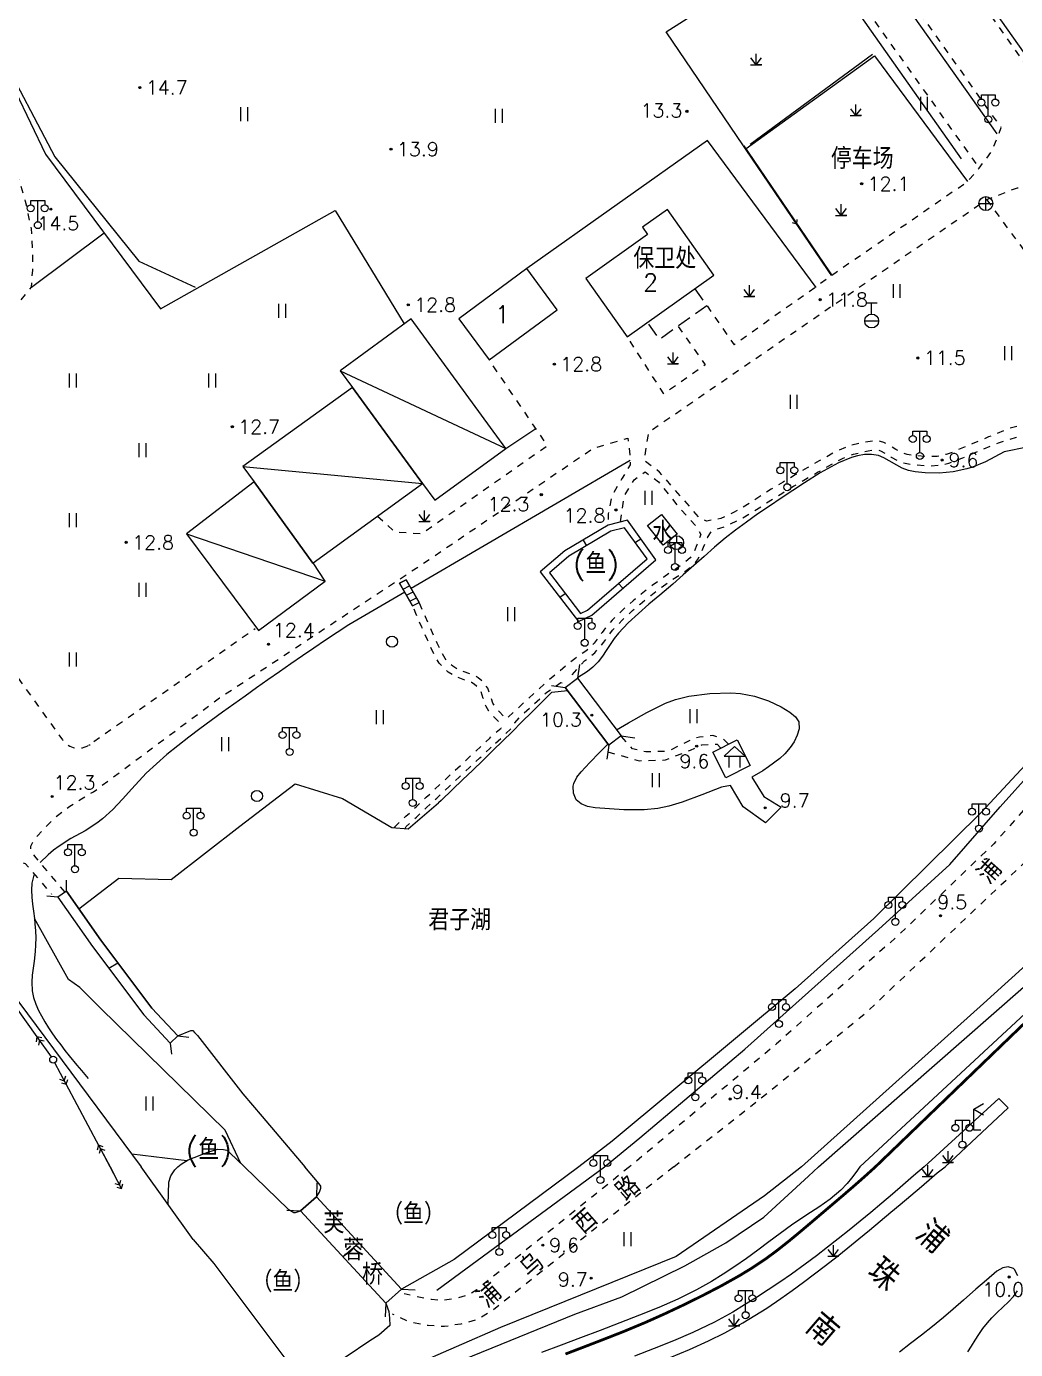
# Model space of a CAD drawing. Extents: x 115374 to 116875, y 149866 to 152432.
# Drawn here: x 116193.9 to 116335.7, y 149973.8 to 150163.5 of the extents above; entities that cross this region are included whole.
import ezdxf
from ezdxf.enums import TextEntityAlignment as Align

# ---------------------------------------------------------------- set-up
doc = ezdxf.new("R2010")
doc.units = 0
doc.header["$MEASUREMENT"] = 0
doc.header["$PDMODE"] = 32
doc.header["$PDSIZE"] = 0.3
doc.linetypes.add('X5', pattern=[3, 2, -1])
doc.linetypes.add('X6', pattern=[2, 1, -1])
doc.layers.get('0').update_dxf_attribs({"linetype": 'CONTINUOUS'})
for name, color, linetype in [('BOUND', 7, 'CONTINUOUS'), ('DLDW', 14, 'CONTINUOUS'), ('DLSS', 5, 'CONTINUOUS'), ('DMTZ', 5, 'CONTINUOUS'), ('GCD', 1, 'CONTINUOUS'), ('GXYZ', 2, 'CONTINUOUS'), ('JMD', 6, 'CONTINUOUS'), ('SXSS', 5, 'CONTINUOUS'), ('YZH', 2, 'CONTINUOUS'), ('ZBTZ', 5, 'CONTINUOUS')]:
    doc.layers.add(name, color=color, linetype=linetype)
doc.styles.add('HZ', font='rs.shx', dxfattribs={"bigfont": 'hztxt.shx'})
doc.linetypes.add('X19', pattern='A,4.5,[145,symbolx.shx,S=1,R=0,X=0,Y=1],4.5,-0.5,[146,symbolx.shx,S=1,R=0,X=0,Y=0],-0.5', length=10)
doc.linetypes.add('X20', pattern='A,4.5,[145,symbolx.shx,S=1,R=0,X=0,Y=0],4.5,-0.5,[146,symbolx.shx,S=1,R=0,X=0,Y=0],-0.5', length=10)
doc.linetypes.add('X33', pattern='A,2,[150,symbolx.shx,S=1,R=0,X=0,Y=1],1e-11', length=2)
doc.linetypes.add('X35', pattern='A,2,[4,symbolt.shx,S=1,R=0,X=0,Y=0],2,[28,symbolt.shx,S=1,R=0,X=0,Y=0],1e-11', length=4)
doc.linetypes.add('X4', pattern='A,0,-1e-09,[149,symbolx.shx,S=0.15,R=0,X=0,Y=0],-1.6', length=1.6)
doc.linetypes.add('X49', pattern='A,0,[5,symbolt.shx,S=1,R=0,X=0,Y=0],-10', length=10)

# ---------------------------------------------------------------- blocks, each defined once
blk = doc.blocks.new('GC097')
for p, q in [((-1, 2.92), (-1, 3.52)), ((-1, 3.52), (1, 3.52)), ((0, 0.52), (0, 3.52)), ((1, 3.52), (1, 2.92))]:
    blk.add_line(p, q)
for centre in [(-1, 2.42), (1, 2.42), (0.01, 0)]:
    blk.add_circle(centre, 0.5)
blk = doc.blocks.new('GC124')
for p, q in [((0, -0.8), (-0.75, 0.2)), ((0, -0.8), (0, 0.8)), ((0, -0.8), (0.75, 0.2)), ((-0.8, -0.8), (0.75, -0.8)), ((0.8, -0.8), (0, -0.8))]:
    blk.add_line(p, q)
blk = doc.blocks.new('GC122')
blk.add_circle((0, 0), 0.8)
blk = doc.blocks.new('GC121')
for p, q in [((-0.5, -0.64), (-0.5, 1.36)), ((-0.5, -0.64), (-0.5, 0.86)), ((0.5, -0.64), (0.5, 1.36))]:
    blk.add_line(p, q)
blk = doc.blocks.new('GC100')
for p, q in [((0.01, 3), (-1.49, 1.6)), ((1.51, 1.6), (0.01, 3)), ((-1.49, 1.6), (1.51, 1.6)), ((-0.79, 0), (-0.79, 1.6)), ((0.81, 0), (0.81, 1.6))]:
    blk.add_line(p, q)
blk = doc.blocks.new('GC052')
for p, q in [((0, 3), (1.38, 3.81)), ((0, 0), (0, 3)), ((0, 3), (1.38, 2.19)), ((1, 0), (0, 0))]:
    blk.add_line(p, q)
blk = doc.blocks.new('GC133')
for p, q in [((-0.81, 2.59), (0.79, 2.59)), ((-0.01, 0.99), (-0.01, 2.59)), ((-1.01, -0.01), (0.99, -0.01))]:
    blk.add_line(p, q)
blk.add_circle((-0.01, -0.01), 1)
blk = doc.blocks.new('GC155')
for p, q in [((4, 0), (0.5, 0)), ((3.42, 0), (2.92, 0.5)), ((2.92, -0.5), (3.42, 0)), ((4, 0), (3.5, 0.5)), ((3.5, -0.5), (4, 0))]:
    blk.add_line(p, q)
blk.add_circle((0, 0), 0.5)
blk = doc.blocks.new('GC048')
for q in [(-0.87, -0.5), (0, 1), (0.87, -0.5)]:
    blk.add_line((0, 0), q)
blk.add_circle((0, 0), 1)
blk = doc.blocks.new('GC044')
for p, q in [((-1, 0), (1, 0)), ((0, -1), (0, 1))]:
    blk.add_line(p, q)
blk.add_circle((0, 0), 1)
blk = doc.blocks.new('Ggjt')
for p, q in [((3.5, 0), (0, 0)), ((2.92, 0), (2.42, 0.5)), ((2.42, -0.5), (2.92, 0)), ((3.5, 0), (3, 0.5)), ((3, -0.5), (3.5, 0))]:
    blk.add_line(p, q)

msp = doc.modelspace()

# ---------------------------------------------------------------- linework, layer by layer
at = {"layer": 'BOUND', "linetype": 'Continuous', "flags": 128}
msp.add_lwpolyline([(116247.41, 150083.71), (116249.29, 150080.42), (116250.22, 150080.9), (116248.35, 150084.19)], close=True, dxfattribs=at)
for points, elevation in [([(116271.17, 150068.74), (116272.93, 150070.07), (116279.17, 150061.79), (116277.4, 150060.46)], 9.81), ([(116198.4, 150038.65), (116203.38, 150031.61), (116210.74, 150021.79), (116214.51, 150017.76), (116215.61, 150018.79), (116211.89, 150022.76), (116204.59, 150032.49), (116199.63, 150039.52)], 13.67), ([(116235.49, 149995.7), (116247.68, 149982.46), (116245.42, 149980.47), (116233.23, 149993.71)], 12.21)]:
    msp.add_lwpolyline(points, close=True, dxfattribs=dict(at, elevation=elevation))
at = {"layer": 'DLDW', "linetype": 'Continuous', "flags": 128}
for points, elevation in [([(116284.98, 150093.55), (116287.2, 150090.71), (116285.2, 150089.15), (116282.98, 150091.98)], 8.31), ([(116295.84, 150061.25), (116297.71, 150057.57), (116294.19, 150055.77), (116292.32, 150059.45)], 12.02)]:
    msp.add_lwpolyline(points, close=True, dxfattribs=dict(at, elevation=elevation))
at = {"layer": 'DLSS', "linetype": 'Continuous'}
for p, q in [((116205.73, 150028.48, 13.67), (116207.01, 150029.27, 13.67)), ((116235.57, 149997.7, 12.21), (116235.49, 149995.7, 12.21)), ((116235.49, 149995.7, 12.21), (116247.68, 149982.46, 12.21)), ((116231.23, 149993.8, 12.26), (116233.23, 149993.71, 12.26)), ((116233.23, 149993.71, 12.26), (116245.42, 149980.47, 12.28)), ((116241.58, 149989.08, 12.27), (116239.32, 149987.09, 12.27)), ((116247.68, 149982.46, 12.21), (116249.67, 149982.38, 3.89)), ((116245.42, 149980.47, 12.28), (116245.34, 149978.48, 12.28))]:
    msp.add_line(p, q, dxfattribs=at)
at = {"layer": 'DLSS', "linetype": 'X6', "flags": 128}
for points, elevation in [([(116396.7, 150148.8), (116394.84, 150151.56), (116383.47, 150175.97), (116383.51, 150179.9), (116380.17, 150206.47), (116378.47, 150213.59), (116376.08, 150218.7), (116331.2, 150295.57), (116328.89, 150297.75), (116327.28, 150298.6), (116324.85, 150299.2), (116322.5, 150299.14), (116319.27, 150297.06), (116269.13, 150266.01), (116266.39, 150260), (116267.45, 150256.27), (116357.53, 150129.35), (116360.42, 150126.71), (116366.22, 150124.6), (116364.88, 150125.75), (116364.16, 150126.87)], 8.31), ([(116291.5, 150123.47), (116295.37, 150117.88), (116310.03, 150128.29), (116328.85, 150141.28), (116330.53, 150143.2), (116332.42, 150145.74), (116333.69, 150149.01), (116258.19, 150255.44), (116254.68, 150256.3), (116250.76, 150255.18)], 19.42), ([(116252.89, 150252.19), (116330.53, 150143.2)], 8.31), ([(116167.04, 150105.78), (116192.97, 150124.09), (116194.61, 150126.14), (116194.82, 150128.59), (116194.82, 150131.05), (116194.61, 150134.53), (116193.79, 150138.42), (116191.58, 150145.59)], 19.26), ([(116339.73, 150105.57), (116337.08, 150106.5), (116334.64, 150105.8), (116331.88, 150104.65), (116329.53, 150103.66), (116326.73, 150102.47), (116325.79, 150102.14), (116324.48, 150101.86), (116323.49, 150101.82), (116321.19, 150101.98), (116320.2, 150102.14), (116319.49, 150102.36), (116318.6, 150102.84), (116317.74, 150103.4), (116316.86, 150103.87), (116316.4, 150104.02), (116315.42, 150104.08), (116314.08, 150103.89), (116312.12, 150103.43), (116311.37, 150103.18), (116309.57, 150102.33), (116307.58, 150101.21), (116305.85, 150100.21), (116304.12, 150099.2), (116302.4, 150098.18), (116300.69, 150097.15), (116298.31, 150095.62), (116296.62, 150094.55), (116295.3, 150093.81), (116293.49, 150092.98), (116292.73, 150092.78), (116292.08, 150092.72), (116291.44, 150092.59), (116290.44, 150093.04), (116286.99, 150096.99), (116284.68, 150099.61), (116282.52, 150101.27), (116283.14, 150105.35), (116331.6, 150138.68), (116336, 150140.38), (116339.81, 150140.39), (116351.09, 150124.49), (116350.78, 150123.65), (116355.53, 150117.08)], 9.58), ([(116331.6, 150138.68), (116348.99, 150115.02)], 8.31), ([(116287.34, 150120.51), (116291.25, 150114.98), (116285.3, 150110.83), (116280.07, 150119.01)], 8.31), ([(116244.26, 150093.32), (116246.7, 150091.07), (116250.54, 150090.78), (116268.6, 150103.43), (116260.26, 150115.71)], 12.45), ([(116199.45, 150039.39), (116195.31, 150044.3), (116194.57, 150045.2), (116194.54, 150046), (116194.91, 150046.74), (116195.55, 150047.52), (116196.91, 150049), (116198.36, 150050.38), (116200.11, 150051.7), (116201.81, 150052.76), (116203.52, 150053.78), (116221.6, 150067.23), (116250.5, 150086.31), (116275.16, 150103.02), (116280.14, 150104.47), (116280.46, 150101.87), (116280.48, 150100.68), (116279.33, 150098.75), (116277.85, 150096.19), (116277.33, 150093.61), (116277.34, 150092.03)], 10.93), ([(116272.17, 150070.57), (116273.92, 150072.57), (116274.74, 150073.15), (116275.39, 150073.72), (116276.07, 150074.45), (116276.69, 150075.23), (116277.28, 150076.05), (116277.97, 150076.94), (116279.34, 150078.4), (116280.81, 150079.76), (116281.91, 150080.7), (116283.46, 150081.94), (116285.05, 150083.15), (116286.61, 150084.25), (116288.31, 150085.38), (116289.12, 150085.99), (116289.83, 150086.67), (116290.14, 150087.05), (116290.62, 150087.91), (116291, 150088.84), (116291.55, 150090.26), (116292.15, 150091.1), (116292.92, 150091.47), (116293.33, 150091.56), (116294, 150091.79), (116296.38, 150092.91), (116298.17, 150093.99), (116299.86, 150095.09), (116302.21, 150096.56), (116303.92, 150097.58), (116305.63, 150098.59), (116307.36, 150099.59), (116309.32, 150100.72), (116311.02, 150101.62), (116311.82, 150101.97), (116312.49, 150102.19), (116314.63, 150102.67), (116315.5, 150102.79), (116316.11, 150102.76), (116316.37, 150102.67), (116317.05, 150102.3), (116317.91, 150101.75), (116318.99, 150101.17), (116319.91, 150100.88), (116321.05, 150100.69), (116323.46, 150100.52), (116325.05, 150100.63), (116326.16, 150100.9), (116328.17, 150101.65), (116330.54, 150102.68), (116333.3, 150103.83), (116335.89, 150104.63), (116338.51, 150104.01)], 9.58), ([(116279.11, 150092.48), (116279.6, 150096.13), (116281.05, 150098.51), (116282.62, 150099.63), (116284.55, 150098.2), (116287.4, 150094.67), (116289.89, 150091.92), (116290.62, 150090.66), (116290.06, 150089.19), (116289.71, 150088.33), (116289.32, 150087.64), (116289.08, 150087.34), (116288.47, 150086.77), (116286.91, 150085.65), (116285.29, 150084.56), (116283.64, 150083.35), (116282.05, 150082.12), (116280.92, 150081.18), (116279.38, 150079.83), (116277.9, 150078.38), (116277.11, 150077.48), (116276.47, 150076.64), (116275.88, 150075.84), (116275.3, 150075.09), (116274.71, 150074.46), (116274.12, 150073.95), (116272.53, 150072.86), (116268.59, 150069.61), (116267.04, 150068.19), (116265.57, 150066.85), (116264.09, 150065.5), (116262.7, 150064.23), (116261.75, 150065.22), (116261.09, 150065.98), (116260.79, 150066.5), (116260.46, 150067.44), (116260.07, 150068.64), (116259.48, 150069.45), (116258.7, 150070.12), (116258.18, 150070.42), (116255.89, 150071.25), (116255.05, 150071.79), (116254.3, 150072.48), (116253.96, 150072.89), (116253.44, 150073.74), (116252.81, 150075.08), (116252.4, 150075.99), (116252, 150076.91), (116251.59, 150077.82), (116251.12, 150078.88), (116250.71, 150079.79), (116250.22, 150080.9)], 10.08), ([(116366.47, 150086.37), (116351.29, 150067.47), (116332.63, 150046.32), (116318.92, 150033.19), (116301.46, 150017.63), (116280.92, 150000.45), (116280.37, 150000)], 4.23), ([(116286.72, 150000), (116300.35, 150010.75), (116314.39, 150022.18), (116344.32, 150050.54), (116360.42, 150070.25), (116369.43, 150082.36)], 4.23), ([(116246.66, 150048.65), (116246.87, 150048.91), (116248.33, 150050.27), (116249.79, 150051.63), (116251.25, 150053), (116252.3, 150053.98), (116253.76, 150055.35), (116255.23, 150056.71), (116256.69, 150058.07), (116258.16, 150059.44), (116259.62, 150060.8), (116260.35, 150061.48), (116260.59, 150061.77), (116261.97, 150062.89), (116261.76, 150063.72), (116260.99, 150064.46), (116260.22, 150065.35), (116259.83, 150066.01), (116259.42, 150067.17), (116259.11, 150068.16), (116258.7, 150068.71), (116258.09, 150069.23), (116257.71, 150069.46), (116255.43, 150070.29), (116254.39, 150070.94), (116253.51, 150071.75), (116253.1, 150072.24), (116252.49, 150073.24), (116251.83, 150074.64), (116251.42, 150075.56), (116251.02, 150076.47), (116250.61, 150077.38), (116250.14, 150078.44), (116249.73, 150079.35), (116249.29, 150080.42)], 10.08), ([(116261.19, 150060.75), (116263.36, 150062.82), (116263.94, 150063.65), (116264.83, 150064.69), (116266.31, 150066.03), (116267.79, 150067.38), (116268.52, 150068.06), (116270.55, 150069.43), (116270.9, 150069.4)], 10.08), ([(116248.21, 150048.51), (116248.35, 150048.78), (116249.82, 150050.14), (116251.28, 150051.51), (116252.74, 150052.88), (116254.52, 150054.54), (116255.98, 150055.9), (116257.44, 150057.27), (116258.91, 150058.63), (116260.37, 150059.99), (116261.25, 150060.81)], 10.08), ([(116277.27, 150059.5), (116281.79, 150058.24), (116285.54, 150058.34), (116289.11, 150059.76), (116290.77, 150060.52), (116292.94, 150060.61), (116293.48, 150060.05)], 9.45), ([(116294.56, 150060.6), (116293.81, 150061.38), (116292.32, 150061.83), (116290.41, 150061.6), (116289.55, 150061.39), (116285.84, 150059.56), (116282.71, 150059.5), (116280.81, 150059.96), (116279.17, 150061.79)], 9.48), ([(116186.3, 150034.44), (116186.84, 150035.28), (116187.38, 150036.12), (116187.93, 150036.95), (116188.48, 150037.79), (116189.02, 150038.62), (116189.58, 150039.45), (116190.14, 150040.28), (116190.7, 150041.11), (116192.4, 150043.5), (116193.12, 150043.68), (116193.71, 150043.51), (116197.5, 150039.12)], 10.93)]:
    msp.add_lwpolyline(points, dxfattribs=dict(at, elevation=elevation))
at = {"layer": 'DLSS', "linetype": 'Continuous', "flags": 128}
msp.add_lwpolyline([(116315.64, 150000, 0.4, 0.4, 0), (116337.71, 150021.26, 0.4, 0.4, 0), (116366.74, 150046.91, 0.4, 0.4, 0), (116383.53, 150061.94, 0.4, 0.4, 0.347978), (116382.47, 150075.87, 0.4, 0.4, 0), (116354.58, 150114.23, 0, 0, 0)], format="xyseb", dxfattribs=at)
at = {"layer": 'DLSS', "linetype": 'X6', "flags": 128}
msp.add_lwpolyline([(116167.04, 150105.78), (116199.07, 150061.21, 0.406709), (116202.94, 150060.53), (116202.94, 150060.53), (116226.72, 150077.19)], format="xyb", dxfattribs=at)
at = {"layer": 'DLSS', "linetype": 'Continuous', "flags": 128}
for points, elevation in [([(116273.21, 150072.05), (116272.93, 150070.07)], 9.81), ([(116272.93, 150070.07), (116279.17, 150061.79)], 9.81), ([(116269.19, 150069.02), (116271.17, 150068.74)], 9.81), ([(116271.17, 150068.74), (116277.4, 150060.46)], 9.81), ([(116277.4, 150060.46), (116277.12, 150058.48)], 9.81), ([(116279.17, 150061.79), (116281.15, 150061.51)], 9.81), ([(116199.63, 150039.52), (116199.64, 150041.12)], 13.67), ([(116199.63, 150039.52), (116204.59, 150032.49), (116211.89, 150022.76), (116215.61, 150018.79)], 13.67), ([(116198.4, 150038.65), (116196.81, 150038.81)], 13.67), ([(116198.4, 150038.65), (116203.38, 150031.61), (116210.74, 150021.79), (116214.51, 150017.76)], 13.67), ([(116215.61, 150018.79), (116217.2, 150018.61)], 12.21), ([(116214.51, 150017.76), (116214.72, 150016.18)], 13.67)]:
    msp.add_lwpolyline(points, dxfattribs=dict(at, elevation=elevation))
at = {"layer": 'DLSS', "linetype": 'X6', "flags": 128}
for points in [[(116286.72, 150000), (116274.61, 149990.46), (116260.72, 149979.38), (116258.67, 149978.14), (116256.21, 149977.46), (116253.84, 149977.11), (116251.52, 149977.25), (116248.88, 149977.74), (116246.42, 149978.87)], [(116280.37, 150000), (116258.48, 149982.38), (116257.19, 149981.61), (116255.43, 149981.13), (116253.68, 149980.86), (116251.97, 149980.97), (116249.71, 149981.39), (116248.09, 149981.82)]]:
    msp.add_lwpolyline(points, dxfattribs=at)
at = {"layer": 'DLSS', "linetype": 'Continuous', "const_width": 0.4}
msp.add_lwpolyline([(116315.64, 150000), (116314, 149998.52), (116312.5, 149997.2), (116310.98, 149995.89), (116309.46, 149994.6), (116307.93, 149993.3), (116306.26, 149991.88), (116304.72, 149990.58), (116303.18, 149989.31), (116301.61, 149988.07), (116300.01, 149986.88), (116297.85, 149985.44), (116296.14, 149984.4), (116293.53, 149982.94), (116290.86, 149981.55), (116288.16, 149980.22), (116285.44, 149978.94), (116282.69, 149977.71), (116279.6, 149976.42), (116276.8, 149975.32), (116274, 149974.24), (116271.2, 149973.17)], dxfattribs=at)
at = {"layer": 'DMTZ', "linetype": 'X33', "flags": 128}
for points, elevation in [([(116280.47, 150101.3), (116249.07, 150082.93)], 11.59), ([(116248.16, 150082.4), (116240.14, 150077.7)], 11.59), ([(116240.14, 150077.7), (116238.46, 150076.61), (116236.79, 150075.51), (116235.13, 150074.39), (116233.48, 150073.25), (116231.83, 150072.11), (116230.18, 150070.97), (116228.54, 150069.82), (116226.9, 150068.67), (116225.26, 150067.51), (116223.63, 150066.35), (116222.01, 150065.18), (116220.39, 150064.01), (116218.77, 150062.82), (116217.18, 150061.61), (116215.6, 150060.38), (116214.05, 150059.12), (116212.54, 150057.81), (116211.09, 150056.43), (116209.02, 150054.21), (116207.67, 150052.71), (116206.28, 150051.26), (116204.82, 150049.92), (116203.99, 150049.28), (116202.31, 150048.2), (116200.29, 150047.06), (116198.58, 150046), (116197.78, 150045.41), (116197.01, 150044.76), (116195.87, 150043.63)], 12.02), ([(116195, 150042.02), (116194.7, 150040.66), (116194.63, 150039.68), (116194.66, 150038.68), (116194.77, 150037.67), (116194.91, 150036.65), (116195.05, 150035.63), (116195.13, 150034.86), (116195.21, 150033.86), (116195.23, 150032.86), (116195.21, 150031.86), (116195.15, 150030.86), (116195.01, 150029.48), (116194.87, 150028.47), (116194.74, 150027.47), (116194.66, 150026.47), (116194.71, 150025.25), (116194.92, 150024.28), (116195.24, 150023.33), (116195.66, 150022.41), (116196.05, 150021.66), (116196.56, 150020.79), (116197.09, 150019.93), (116197.65, 150019.1), (116198.23, 150018.28), (116198.82, 150017.48), (116199.43, 150016.69), (116200.05, 150015.91), (116201.15, 150014.58), (116201.8, 150013.82), (116202.78, 150012.68)], 12.02)]:
    msp.add_lwpolyline(points, dxfattribs=dict(at, elevation=elevation))
at = {"layer": 'DMTZ', "linetype": 'X35', "flags": 128}
for points, elevation in [([(116297.94, 150055.9), (116299.67, 150053.11), (116302.15, 150051.59), (116299.9, 150049.35), (116296.69, 150051.61), (116294.86, 150054.66)], 10.3), ([(116220.79, 149986.17), (116232.67, 149970.3)], 10.93)]:
    msp.add_lwpolyline(points, dxfattribs=dict(at, elevation=elevation))
at = {"layer": 'DMTZ', "linetype": 'X35', "elevation": 10.93}
msp.add_lwpolyline([(116217.8, 149989.6), (116220.79, 149986.17)], dxfattribs=at)
at = {"layer": 'GCD', "linetype": 'Continuous'}
for p in [(116210.17, 150154.74, 14.7), (116288.62, 150151.34, 13.3), (116246.19, 150145.92, 13.9), (116313.68, 150140.96, 12.1), (116197.4, 150137.3, 14.5), (116307.72, 150124.34, 11.8), (116248.66, 150123.6, 12.8), (116269.61, 150115.08, 12.8), (116321.74, 150115.98, 11.5), (116223.43, 150106.12, 12.7), (116325.23, 150101.34, 9.6), (116267.74, 150096.38, 12.3), (116278.44, 150094.19, 12.8), (116208.22, 150089.54, 12.8), (116228.63, 150074.93, 12.4), (116274.97, 150064.76, 10.3), (116290.02, 150060.33, 9.6), (116197.6, 150053.1, 12.3), (116299.85, 150051.49, 9.7), (116324.98, 150036.01, 9.5), (116294.82, 150009.73, 9.4), (116267.95, 149988.79, 9.63), (116274.89, 149984.05, 9.7), (116334.84, 149984.22, 10.04)]:
    msp.add_point(p, dxfattribs=at)
at = {"layer": 'GXYZ', "linetype": 'Continuous', "elevation": 12.55, "flags": 128}
for points in [[(116195.43, 150018.64), (116162.22, 150065.31)], [(116205.89, 150000), (116199.62, 150011.85)]]:
    msp.add_lwpolyline(points, dxfattribs=at)
at = {"layer": 'GXYZ', "linetype": 'Continuous'}
msp.add_lwpolyline([(116205.89, 150000), (116206.92, 149998.05)], dxfattribs=at)
at = {"layer": 'JMD', "linetype": 'Continuous', "flags": 128}
for points in [[(116292.5, 150127.86), (116285.81, 150137.26), (116282.23, 150134.71), (116282.96, 150133.68), (116274.11, 150127.38), (116280.07, 150119.01)], [(116265.65, 150128.79), (116255.91, 150121.61), (116260.26, 150115.71), (116270, 150122.9)], [(116249.07, 150121.59), (116238.89, 150114.15), (116240.65, 150111.75), (116250.72, 150097.98), (116252.48, 150095.58), (116262.64, 150103.01)], [(116250.72, 150097.98), (116240.65, 150111.75), (116224.96, 150100.4), (116226.55, 150098.21), (116234.96, 150086.58), (116235.02, 150086.63)], [(116226.55, 150098.21), (116216.87, 150090.75), (116227.2, 150076.89), (116236.73, 150084), (116235.02, 150086.63), (116234.96, 150086.58)]]:
    msp.add_lwpolyline(points, close=True, dxfattribs=at)
for points in [[(116238.89, 150114.15), (116262.64, 150103.01)], [(116224.96, 150100.4), (116250.72, 150097.98)], [(116216.87, 150090.75), (116236.73, 150084)]]:
    msp.add_lwpolyline(points, dxfattribs=at)
at = {"layer": 'SXSS', "linetype": 'Continuous'}
for p, q in [((116300.45, 150140.97), (116304.38, 150135.18)), ((116304.38, 150135.18), (116303.77, 150135.36)), ((116304.38, 150135.18), (116304.43, 150135.81))]:
    msp.add_line(p, q, dxfattribs=at)
at = {"layer": 'SXSS', "linetype": 'Continuous', "const_width": 0.3, "flags": 128}
msp.add_lwpolyline([(116309.38, 150127.82), (116296.75, 150146.4)], dxfattribs=at)
at = {"layer": 'SXSS', "linetype": 'Continuous', "flags": 128}
for points in [[(116337.42, 150103.18), (116334.11, 150102.5), (116331.44, 150101.1), (116329.59, 150100.34), (116328.74, 150100.07), (116326.78, 150099.67), (116324.78, 150099.48), (116322.76, 150099.5), (116321.37, 150099.65), (116320.39, 150099.86), (116319.5, 150100.18), (116316.87, 150101.68), (116316.07, 150102.01), (116315.1, 150102.16), (116314.09, 150102.12), (116313.08, 150101.95), (116312.22, 150101.71), (116310.35, 150100.95), (116307.74, 150099.49), (116305.47, 150098.07), (116303.79, 150096.97), (116302.12, 150095.87), (116300.46, 150094.75), (116298.81, 150093.61), (116297.18, 150092.46), (116295.57, 150091.28), (116294.12, 150090.13), (116292.59, 150088.84), (116291.09, 150087.53), (116289.59, 150086.2), (116288.1, 150084.87), (116286.59, 150083.55), (116284.72, 150081.96), (116283.18, 150080.66), (116281.66, 150079.35), (116280.2, 150077.99), (116278.82, 150076.54), (116278.18, 150075.74), (116277.6, 150074.91), (116277.05, 150074.06), (116276.49, 150073.22), (116275.89, 150072.42), (116275.13, 150071.63), (116274.34, 150071.03), (116272.94, 150070.12)], [(116358.63, 150081.94), (116349.19, 150070.56), (116330.8, 150050.82), (116315.4, 150035.62), (116304.15, 150025.55), (116277.89, 150003.68), (116273.1, 150000)], [(116271.52, 150068.27), (116269.22, 150068.02), (116267.8, 150066.61), (116266.38, 150065.2), (116264.96, 150063.79), (116263.54, 150062.38), (116262.21, 150061.07), (116260.77, 150059.68), (116259.34, 150058.29), (116257.9, 150056.9), (116256.46, 150055.51), (116255.02, 150054.12), (116253.37, 150052.51), (116253.01, 150052.21)], [(116278.5, 150062.67), (116280.23, 150063.67), (116282.87, 150065.15), (116285.54, 150066.5), (116286.96, 150067.03), (116288.89, 150067.49), (116291.89, 150067.86), (116294.92, 150067.97), (116296.31, 150067.87), (116298.29, 150067.48), (116300.33, 150066.81), (116302.11, 150065.96), (116303.37, 150065.19), (116304.2, 150064.53), (116304.69, 150063.8), (116304.73, 150062.83), (116304.45, 150061.88), (116304, 150060.95), (116303.44, 150060.12), (116302.65, 150059.22), (116301.92, 150058.56), (116300.31, 150057.37), (116299.49, 150056.79), (116297.94, 150055.9)], [(116294.86, 150054.66), (116293.59, 150054.43), (116290.75, 150053.33), (116287.92, 150052.31), (116286.02, 150051.72), (116284.44, 150051.38), (116282.51, 150051.19), (116279.55, 150051.2), (116275.45, 150051.49), (116274.38, 150051.68), (116273.45, 150052.03), (116272.72, 150052.64), (116272.35, 150053.56), (116272.32, 150054.61), (116272.39, 150054.96), (116272.81, 150055.87), (116273.44, 150056.66), (116274.69, 150057.96), (116276.09, 150059.39), (116277.29, 150060.62)], [(116201.42, 150036.98), (116207.17, 150041.42), (116214.66, 150041.19), (116224.52, 150048.85), (116232.44, 150054.9), (116239.23, 150052.8), (116246.32, 150048.68), (116248.64, 150048.47), (116253.01, 150052.21)], [(116215.61, 150018.79), (116217.5, 150019.56), (116217.78, 150019.55), (116218.03, 150019.29), (116218.45, 150018.83), (116224.95, 150010.46), (116227.7, 150007.22), (116233.82, 150000)], [(116215.64, 150000), (116216.08, 150000.39), (116217.09, 150000.99), (116219.9, 150002.11), (116221.32, 150002.53), (116222.18, 150002.49), (116222.62, 150002.4), (116223.05, 150002.04), (116225.17, 150000)], [(116235.49, 149995.7), (116235.93, 149996.36), (116236.05, 149996.66), (116236.12, 149996.93), (116236.13, 149997.1), (116236.1, 149997.22), (116235.89, 149997.55), (116233.82, 150000)]]:
    msp.add_lwpolyline(points, dxfattribs=at)
at = {"layer": 'SXSS', "flags": 128}
for points, elevation in [([(116214.23, 149994.59), (116214.31, 149997.82), (116214.6, 149998.72), (116215.19, 149999.6), (116215.64, 150000)], 3.89), ([(116225.17, 150000), (116231.46, 149993.96), (116232.25, 149993.44), (116232.48, 149993.44), (116233.23, 149993.71)], 3.89), ([(116273.1, 150000), (116255.23, 149986.74), (116247.68, 149982.46)], 9.78), ([(116245.42, 149980.47), (116245.86, 149979.29), (116245.97, 149978.31), (116246.01, 149977.25), (116244.46, 149975.89), (116243.15, 149975.08), (116239.75, 149972.75), (116237.86, 149971.61), (116235.07, 149970.11), (116233.46, 149969.25)], 3.89)]:
    msp.add_lwpolyline(points, dxfattribs=dict(at, elevation=elevation))
at = {"layer": 'SXSS', "linetype": 'Continuous', "flags": 128}
for points, elevation in [([(116235.49, 149995.7), (116233.23, 149993.71)], 12.21), ([(116247.68, 149982.46), (116245.42, 149980.47)], 9.78)]:
    msp.add_lwpolyline(points, dxfattribs=dict(at, elevation=elevation))
at = {"layer": 'YZH', "linetype": 'Continuous'}
for p, q in [((116247.91, 150082.84), (116248.85, 150083.32)), ((116248.4, 150081.97), (116249.34, 150082.45)), ((116248.9, 150081.1), (116249.84, 150081.58))]:
    msp.add_line(p, q, dxfattribs=at)
at = {"layer": 'YZH', "linetype": 'X19', "flags": 128}
for points, elevation in [([(116307.16, 150126.06), (116291.59, 150147.17), (116265.65, 150128.79)], 13.34), ([(116276.8, 150000), (116281.88, 150004.15), (116296.92, 150016.89), (116316.11, 150034.03), (116326.3, 150043.34), (116333.55, 150051.64), (116338.17, 150056.78), (116345.13, 150064.28), (116357.9, 150077.92), (116358.17, 150078.29)], 10.31), ([(116307.5, 150000), (116349.24, 150036.64), (116377.17, 150062.04)], 10.26), ([(116217.8, 149989.6), (116210.37, 150000)], 13.28)]:
    msp.add_lwpolyline(points, dxfattribs=dict(at, elevation=elevation))
at = {"layer": 'YZH', "linetype": 'X5', "elevation": 19.42, "flags": 128}
msp.add_lwpolyline([(116289.76, 150125.91), (116291.5, 150123.47), (116284.71, 150118.64), (116282.97, 150121.08)], dxfattribs=at)
at = {"layer": 'YZH', "elevation": 10.12, "flags": 128}
for points in [[(116273.06, 150078.19), (116274.99, 150079.12), (116284.18, 150087.03), (116280.08, 150092.72), (116277.34, 150092.03), (116271.12, 150088.32), (116267.59, 150085.32)], [(116274.38, 150079.84), (116282.9, 150087.18), (116279.69, 150091.64), (116277.73, 150091.14), (116271.67, 150087.55), (116268.89, 150085.18), (116273.36, 150079.34)]]:
    msp.add_lwpolyline(points, close=True, dxfattribs=at)
at = {"layer": 'YZH', "linetype": 'Continuous', "flags": 128}
for points in [[(116273.73, 150089.86), (116274.23, 150089.06)], [(116282.03, 150090.01), (116281.23, 150089.5)], [(116249.29, 150080.42), (116247.41, 150083.71), (116248.35, 150084.19), (116250.22, 150080.9)], [(116278.81, 150083.66), (116279.45, 150082.96)], [(116270.39, 150081.67), (116271.15, 150082.23)]]:
    msp.add_lwpolyline(points, dxfattribs=at)
at = {"layer": 'YZH', "linetype": 'X20', "elevation": 15.24, "flags": 128}
msp.add_lwpolyline([(116185.19, 150033.86), (116210.37, 150000)], dxfattribs=at)
at = {"layer": 'YZH', "linetype": 'X19'}
msp.add_lwpolyline([(116233.08, 149961.62), (116238.5, 149963.03), (116255.29, 149971.88), (116272.56, 149978.88), (116279.28, 149981.39), (116288.31, 149985.8), (116294.19, 149989.13), (116299.63, 149992.8), (116306.07, 149998.67), (116307.5, 150000)], dxfattribs=at)
at = {"layer": 'YZH', "linetype": 'X19', "flags": 128}
msp.add_lwpolyline([(116252.74, 149982.33), (116276.8, 150000)], dxfattribs=at)
at = {"layer": 'ZBTZ', "linetype": 'X49', "flags": 128}
for points, elevation in [([(116333.11, 150148.09), (116257.08, 150255.39)], 8.31), ([(116253.93, 150249.53), (116327.96, 150144.52)], 8.31), ([(116274.65, 150247.64), (116358.35, 150129.51)], 8.31), ([(116297.7, 150146.62), (116315.23, 150159.52)], 8.31), ([(116374.88, 150063.05), (116331.15, 150023.43), (116305.07, 150000)], 9.98), ([(116305.07, 150000), (116299.73, 149995.84), (116287.1, 149987.16), (116261.88, 149976.99), (116249.18, 149971.43), (116238.05, 149965.52)], 10.24)]:
    msp.add_lwpolyline(points, dxfattribs=dict(at, elevation=elevation))
at = {"layer": 'ZBTZ', "linetype": 'X4', "flags": 128}
for points in [[(116285.66, 150162.72), (116306.96, 150176.29)], [(116262.64, 150103.01), (116266.95, 150105.85)], [(116216.89, 150000.87), (116209.01, 150001.82)]]:
    msp.add_lwpolyline(points, dxfattribs=at)
for points, elevation in [([(116296.75, 150146.4), (116285.66, 150162.72)], 12.93), ([(116190.21, 150158.67), (116196.63, 150145.2), (116213.14, 150123.02), (116238.16, 150137.13), (116248.08, 150120.87)], 13.01), ([(116297.13, 150146.02), (116315.51, 150159.31), (116328.85, 150141.28)], 8.31), ([(116194.61, 150126.14), (116205.04, 150133.9)], 19.26), ([(116224.66, 150000.49), (116222.38, 150005.25), (116204.58, 150022.72), (116201.58, 150025.71), (116199.92, 150026.88), (116195.05, 150035.63)], 10.93)]:
    msp.add_lwpolyline(points, dxfattribs=dict(at, elevation=elevation))
at = {"layer": 'ZBTZ', "linetype": 'X49', "flags": 128}
for points in [[(116189.94, 150160), (116198, 150144.8), (116210.03, 150129.88), (116218.11, 150126.15)], [(116313.43, 150000), (116378.58, 150060.42)]]:
    msp.add_lwpolyline(points, dxfattribs=at)
at = {"layer": 'ZBTZ', "elevation": 8.31, "flags": 128}
msp.add_lwpolyline([(116322.64, 150000), (116333.35, 150009.81), (116334.67, 150008.49), (116325.67, 150000)], dxfattribs=at)
at = {"layer": 'ZBTZ', "linetype": 'X49', "elevation": 9.78}
msp.add_lwpolyline([(116313.43, 150000), (116312.82, 149999.2), (116312.21, 149998.4), (116311.58, 149997.63), (116310.68, 149996.65), (116309.17, 149995.36), (116307.52, 149994.23), (116305.82, 149993.14), (116303.6, 149991.65), (116301.98, 149990.47), (116300.38, 149989.27), (116298.79, 149988.07), (116297.18, 149986.89), (116295.51, 149985.71), (116293.83, 149984.61), (116292.12, 149983.57), (116290, 149982.38), (116287.32, 149981.06), (116284.58, 149979.85), (116281.8, 149978.72), (116279, 149977.63), (116276.19, 149976.56), (116273.38, 149975.51), (116270.57, 149974.45), (116267.76, 149973.38)], dxfattribs=at)
at = {"layer": 'ZBTZ', "linetype": 'Continuous'}
for points in [[(116322.64, 150000), (116321.12, 149998.71), (116319.6, 149997.4), (116318.08, 149996.1), (116316.56, 149994.8), (116314.99, 149993.48), (116313.45, 149992.21), (116311.9, 149990.95), (116310.33, 149989.7), (116308.76, 149988.47), (116307.18, 149987.24), (116305.59, 149986.04), (116303.6, 149984.6), (116301.95, 149983.47), (116300.28, 149982.36), (116298.59, 149981.28), (116296.89, 149980.22), (116295.18, 149979.18), (116292.56, 149977.73), (116289.47, 149976.25), (116286.71, 149975.08), (116283.92, 149973.97), (116281.12, 149972.88)], [(116286.24, 149972.65), (116288.99, 149973.84), (116291.73, 149975.07), (116294.04, 149976.21), (116296.66, 149977.66), (116298.38, 149978.69), (116300.07, 149979.76), (116302.07, 149981.11), (116303.7, 149982.27), (116305.32, 149983.45), (116306.91, 149984.65), (116308.5, 149985.87), (116310.15, 149987.16), (116311.71, 149988.41), (116313.26, 149989.67), (116314.8, 149990.94), (116316.35, 149992.22), (116317.88, 149993.5), (116319.19, 149994.59), (116320.72, 149995.88), (116322.24, 149997.18), (116323.76, 149998.49), (116324.52, 149999.14), (116325.67, 150000)]]:
    msp.add_lwpolyline(points, dxfattribs=at)
at = {"layer": 'ZBTZ', "linetype": 'Continuous', "flags": 128}
for points in [[(116336.08, 149984.38), (116335.6, 149985.27), (116335.45, 149985.41), (116334.68, 149985.67), (116333.91, 149985.54), (116333.04, 149985.07), (116331.59, 149983.75), (116330.06, 149982.45), (116328.27, 149980.91), (116326.78, 149979.58), (116325.4, 149978.39)], [(116328.9, 149973.48), (116329.42, 149974.32), (116329.95, 149975.16), (116330.49, 149975.99), (116331.07, 149976.82), (116331.7, 149977.63), (116332.33, 149978.35), (116333.11, 149979.13), (116333.93, 149979.89), (116334.74, 149980.65), (116335.46, 149981.42), (116336.03, 149982.22)], [(116325.4, 149978.39), (116323.85, 149977.12), (116322.27, 149975.89), (116320.69, 149974.67), (116319.09, 149973.46)]]:
    msp.add_lwpolyline(points, dxfattribs=at)

# ---------------------------------------------------------------- block references
at = {"layer": 'DLDW', "linetype": 'Continuous'}
for name, p in [('GC097', (116331.84, 150150.18, 20.6)), ('GC097', (116195.53, 150135.02, 19.26)), ('GC097', (116322.01, 150101.94, 17.75)), ('GC097', (116303, 150097.45, 18.07)), ('GC097', (116286.91, 150086.01, 18.22)), ('GC097', (116273.96, 150075.14, 4.52)), ('GC097', (116231.63, 150059.5, 4.9)), ('GC100', (116295.45, 150057.27)), ('GC097', (116249.3, 150052.19, 4.37)), ('GC097', (116217.87, 150047.92, 4.89)), ('GC097', (116330.5, 150048.51, 4.21)), ('GC097', (116200.85, 150042.68, 5.55)), ('GC097', (116318.51, 150035.13, 4.13)), ('GC097', (116301.82, 150020.49, 4.12)), ('GC097', (116289.81, 150009.99, 4.18)), ('GC097', (116328.12, 150003.18)), ('GC097', (116276.21, 149998.13, 4.08)), ('GC097', (116261.7, 149987.8, 4.13)), ('GC097', (116297.02, 149978.74, 20.31))]:
    msp.add_blockref(name, p, dxfattribs=at)
at = {"layer": 'DLSS', "linetype": 'Continuous'}
msp.add_blockref('GC052', (116329.77, 150005.27), dxfattribs=at)
at = {"layer": 'GXYZ', "linetype": 'Continuous'}
for name, p in [('GC044', (116331.48, 150138.11, 19.9)), ('GC133', (116315.12, 150121.29)), ('GC048', (116287.15, 150089.5, 18.8))]:
    msp.add_blockref(name, p, dxfattribs=at)
for name, p, rotation in [('GC155', (116197.74, 150015.38, 12.55), 125.4382764584022), ('GC155', (116197.74, 150015.38, 12.55), 297.8979236268612), ('Ggjt', (116205.89, 150000, 12.55), 117.8979236268612), ('Ggjt', (116205.89, 150000), 297.8979236268613)]:
    msp.add_blockref(name, p, dxfattribs=dict(at, rotation=rotation))
at = {"layer": 'ZBTZ', "linetype": 'Continuous'}
for name, p in [('GC124', (116298.55, 150158.79, 8.31)), ('GC121', (116322.64, 150152.08, 8.31)), ('GC121', (116225.17, 150150.59)), ('GC121', (116261.68, 150150.32)), ('GC124', (116312.85, 150151.52, 8.31)), ('GC124', (116310.74, 150137.22, 8.31)), ('GC124', (116297.57, 150125.6, 8.31)), ('GC121', (116318.72, 150125.22)), ('GC121', (116230.58, 150122.38)), ('GC121', (116334.71, 150116.3)), ('GC124', (116286.63, 150115.95, 8.31)), ('GC121', (116200.58, 150112.38)), ('GC121', (116220.58, 150112.38)), ('GC121', (116303.95, 150109.34)), ('GC121', (116210.58, 150102.38)), ('GC121', (116283.12, 150095.58)), ('GC124', (116250.98, 150093.33, 8.31)), ('GC121', (116200.58, 150092.38)), ('GC121', (116210.58, 150082.38)), ('GC121', (116263.42, 150078.88, -23.85)), ('GC122', (116246.33, 150075.3)), ('GC121', (116200.58, 150072.38)), ('GC121', (116244.59, 150064.12, -23.85)), ('GC121', (116289.59, 150064.26)), ('GC121', (116222.44, 150060.24, -23.85)), ('GC121', (116284.18, 150055.08)), ('GC122', (116226.96, 150053.17)), ('GC121', (116211.56, 150008.71, -23.85)), ('GC124', (116326.06, 150001.45)), ('GC124', (116323.17, 149999.43)), ('GC121', (116280.11, 149989.29)), ('GC124', (116309.62, 149987.98)), ('GC124', (116295.4, 149978.02)), ('GC124', (116295.4, 149978.02))]:
    msp.add_blockref(name, p, dxfattribs=at)

# ---------------------------------------------------------------- texts
at = {"layer": 'DLDW', "linetype": 'Continuous', "style": 'HZ'}
msp.add_text('水', height=3, dxfattribs=at).set_placement((116285.15, 150091.15, 8.31), align=Align.MIDDLE)
at = {"layer": 'DLSS', "linetype": 'Continuous', "style": 'HZ'}
for s, height, rotation, p in [('浦', 3, 48.406, (116331.88, 150042.48)), ('路', 3, 41.4132, (116280.03, 149997.11)), ('西', 3, 41.4132, (116273.99, 149992.26)), ('浦', 4, 319.4844, (116323.96, 149990.2)), ('乌', 3, 41.4132, (116266.21, 149986.07)), ('珠', 4, 319.4844, (116317.03, 149984.77)), ('浦', 3, 41.4132, (116260.17, 149981.78)), ('南', 4, 319.4844, (116308.2, 149976.89))]:
    msp.add_text(s, height=height, rotation=rotation, dxfattribs=at).set_placement(p, align=Align.MIDDLE)
for s, p in [('芙', (116237.99, 149992.13)), ('蓉', (116240.83, 149988.26)), ('桥', (116243.53, 149984.75))]:
    msp.add_text(s, height=3, dxfattribs=at).set_placement(p, align=Align.MIDDLE)
at = {"layer": 'GCD', "linetype": 'Continuous', "style": 'HZ'}
for s, p in [('14.7', (116214.02, 150154.74, 14.7)), ('13.3', (116284.96, 150151.45, 13.3)), ('13.9', (116250.04, 150145.92, 13.9)), ('12.1', (116317.53, 150140.96, 12.1)), ('14.5', (116198.48, 150135.28, 14.5)), ('12.8', (116252.51, 150123.6, 12.8)), ('11.8', (116311.57, 150124.34, 11.8)), ('11.5', (116325.59, 150115.98, 11.5)), ('12.8', (116273.46, 150115.08, 12.8)), ('12.7', (116227.28, 150106.12, 12.7)), ('9.6', (116328.28, 150101.34, 9.6)), ('12.3', (116263.03, 150095.02, 12.8)), ('12.8', (116273.94, 150093.38, 10.4)), ('12.8', (116212.07, 150089.54, 12.8)), ('12.4', (116232.25, 150076.95, 12.4)), ('10.3', (116270.56, 150064.12, 8.31)), ('9.6', (116289.69, 150058.15, -2.42)), ('12.3', (116200.8, 150055.1, 12.3)), ('9.7', (116304.06, 150052.55, 9.7)), ('9.5', (116326.67, 150037.97, 9.5)), ('9.4', (116297.2, 150010.74, 9.4)), ('9.6', (116271, 149988.79, 9.63)), ('9.7', (116272.25, 149983.87, 9.7))]:
    msp.add_text(s, height=2, dxfattribs=at).set_placement(p, align=Align.MIDDLE)
msp.add_text('10.0', height=2, dxfattribs=at).set_placement((116330.97, 149981.41, 10.04))
at = {"layer": 'JMD', "linetype": 'Continuous', "style": 'HZ'}
for s, height, p in [('停车场', 3, (116313.76, 150144.74, 8.31)), ('保卫处', 3, (116285.44, 150130.41, 8.31)), ('2', 2.5, (116283.4, 150126.81)), ('1', 2.5, (116262.15, 150122.23))]:
    msp.add_text(s, height=height, dxfattribs=at).set_placement(p, align=Align.MIDDLE)
at = {"layer": 'SXSS', "linetype": 'Continuous', "style": 'HZ'}
for s, p in [('(鱼)', (116275.57, 150086.29)), ('君子湖', (116256.03, 150035.54)), ('(鱼)', (116220.05, 150002.28)), ('（鱼）', (116249.41, 149993.43)), ('（鱼）', (116230.69, 149983.73))]:
    msp.add_text(s, height=3, dxfattribs=at).set_placement(p, align=Align.MIDDLE)

doc.saveas('drawing.dxf')
